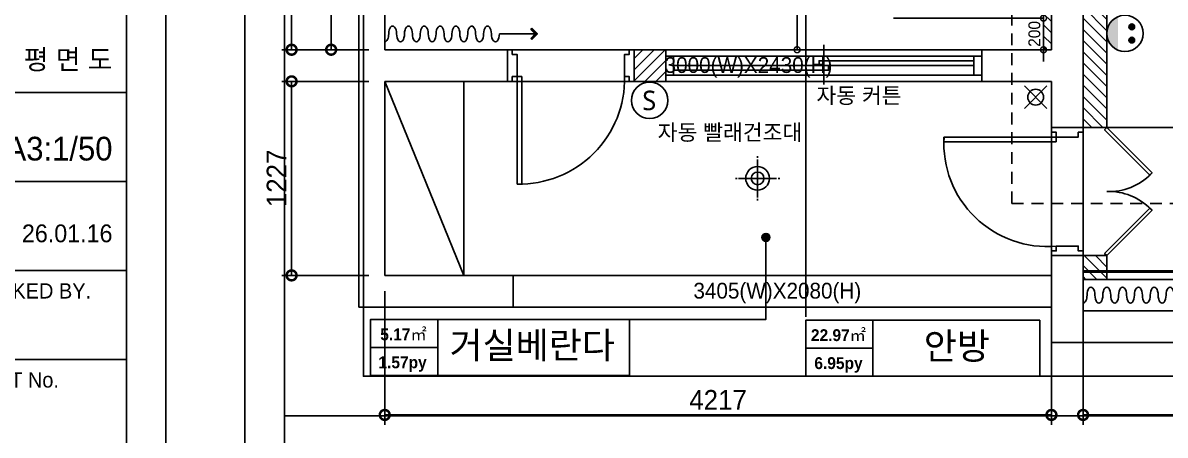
# Model space of a CAD drawing. Header units: inches. Extents: x -53835 to 52744, y -79586 to -50910.
# Drawn here: x 9804 to 17029, y -65882 to -63275 of the extents above; entities that cross this region are included whole.
import ezdxf
from ezdxf.enums import TextEntityAlignment as Align

# ---------------------------------------------------------------- set-up
doc = ezdxf.new("R2010")
doc.units = ezdxf.units.IN
doc.header["$LTSCALE"] = 50
doc.header["$MEASUREMENT"] = 0
doc.linetypes.add('HID', pattern=[2.5, 1.5, -1])
for name, color, linetype in [('0-ELC TEXT', 7, 'Continuous'), ('01. F-소품', 3, 'Continuous'), ('03-TEXT', 3, 'Continuous'), ('03-WAL NEW', 3, 'Continuous'), ('06-FUR', 6, 'Continuous'), ('06-LIGHT', 4, 'Continuous'), ('07-DIM WAL', 5, 'Continuous'), ('3.기호.계단선', 30, 'Continuous'), ('CEIL-DOOR', 6, 'Continuous'), ('FORM(YOURNAME)-1', 1, 'Continuous'), ('FORM(YOURNAME)-11', 1, 'Continuous'), ('HAT', 5, 'Continuous'), ('RC-LIGHT', 7, 'Continuous'), ('U-LANP', 6, 'Continuous'), ('도면층2', 2, 'Continuous'), ('도면층4', 4, 'Continuous'), ('도면층5', 5, 'Continuous'), ('설비', 140, 'Continuous')]:
    doc.layers.add(name, color=color, linetype=linetype)
doc.styles.add('YOURNAME', font='HY울릉도M.TTF')
doc.styles.add('넥슨고딕', font='NEXONLv1GothicBold.ttf')
doc.styles.add('스타일1', font='HY울릉도M.TTF')
doc.styles.add('코레일둥고', font='Korail_Round_Gothic_Medium.ttf')
doc.dimstyles.new('30', dxfattribs={"dimscale": 30, "dimtxt": 2.5, "dimasz": 2.5, "dimexe": 1.25, "dimexo": 2, "dimtad": 1, "dimdec": 0, "dimtxsty": '스타일1', "dimblk": 'DOTSMALL', "dimcen": 2.5, "dimclrd": 1, "dimclre": 1, "dimclrt": 2, "dimadec": 0, "dimazin": 0, "dimtfac": 1, "dimtix": 1, "dimtmove": 0, "dimatfit": 3, "dimldrblk": 'DOTSMALL', "dimfxl": 1.25, "dimarcsym": 0})
doc.dimstyles.new('50', dxfattribs={"dimscale": 50, "dimtxt": 2.5, "dimasz": 2.5, "dimexe": 1.25, "dimexo": 2, "dimtad": 1, "dimtxsty": '스타일1', "dimblk": 'DOTSMALL', "dimcen": 2.5, "dimclrd": 1, "dimclre": 1, "dimclrt": 2, "dimadec": 0, "dimazin": 0, "dimtfac": 1, "dimtix": 1, "dimtmove": 0, "dimatfit": 3, "dimldrblk": 'DOTSMALL', "dimfxl": 1.25, "dimarcsym": 0})
pattern_1 = [(315, (16938.26, -131353.64), (35.35534, 35.35534), [])]

# ---------------------------------------------------------------- blocks, each defined once
blk = doc.blocks.new('FORM-ELEVATION')
at = {"layer": 'Defpoints', "color": 158}
blk.add_line((62481, -20692), (-10309, -20692), dxfattribs=at)
for points in [[(-10309, -21692), (71691, -21692), (71691, 35708), (-10309, 35708)], [(-8309, 33708), (61071, 33708), (61071, -19692), (-8309, -19692)]]:
    blk.add_lwpolyline(points, close=True, dxfattribs=at)
at = {"layer": 'FORM(YOURNAME)-11', "color": 14}
for p, q in [((62481, -12514), (71691, -12514)), ((62481, -14766), (71691, -14766)), ((62481, -17019), (71691, -17019)), ((62481, -19271), (71691, -19271))]:
    blk.add_line(p, q, dxfattribs=at)
at = {"layer": 'FORM(YOURNAME)-11', "color": 250}
blk.add_lwpolyline([(-11309, -22692), (72691, -22692), (72691, 36708), (-11309, 36708)], close=True, dxfattribs=at)
at = {"layer": 'FORM(YOURNAME)-11', "color": 14, "style": 'YOURNAME'}
for s, height, p in [('CHECKED BY.', 386.14, (67376, -17534)), ('SHEET No.', 386.1, (67376, -19786))]:
    blk.add_text(s, height=height, dxfattribs=at).set_placement(p, align=Align.MIDDLE_LEFT)
at = {"layer": 'FORM(YOURNAME)-11', "color": 3, "style": 'YOURNAME'}
for tag, height, p in [('1', 450, (71041, -1219)), ('2', 450, (71041, -1863)), ('3', 450, (71041, -3150)), ('4', 450, (71041, -5081)), ('5', 515, (71041, -7398)), ('6', 515, (71041, -9650)), ('7', 515, (71041, -11903)), ('8', 515, (71041, -14155)), ('9', 515, (71041, -16408)), ('10', 515, (66791, -18596)), ('11', 515, (71041, -18660)), ('12', 515, (66791, -20848)), ('13', 515, (71041, -20848))]:
    blk.add_attdef(tag, text='', height=height, dxfattribs=at).set_placement(p, align=Align.MIDDLE_RIGHT)
blk = doc.blocks.new('_DOTSMALL')
at = {"color": 0, "linetype": 'ByBlock', "const_width": 0.5}
blk.add_lwpolyline([(-0.0625, 0, 1), (0.0625, 0, 1)], format="xyb", close=True, dxfattribs=at)
blk = doc.blocks.new('*D296')
at = {"layer": '07-DIM WAL', "color": 1, "lineweight": -2, "transparency": 16777216}
for p, q in [((16509.6, -65197), (16509.6, -65817)), ((21928.6, -65197), (21928.6, -65817)), ((21928.6, -65754.5), (16509.6, -65754.5))]:
    blk.add_line(p, q, dxfattribs=at)
at = {"layer": 'Defpoints', "color": 0, "transparency": 16777216}
for p in [(16509.6, -65097), (21928.6, -65097), (16509.6, -65754.5)]:
    blk.add_point(p, dxfattribs=at)
at = {"layer": '07-DIM WAL', "color": 1, "lineweight": -2, "transparency": 16777216, "xscale": 125, "yscale": 125, "zscale": 125, "rotation": 180}
blk.add_blockref('_DOTSMALL', (16509.6, -65754.5), dxfattribs=at)
at = {"layer": '07-DIM WAL', "color": 1, "lineweight": -2, "transparency": 16777216, "xscale": 125, "yscale": 125, "zscale": 125}
blk.add_blockref('_DOTSMALL', (21928.6, -65754.5), dxfattribs=at)
at = {"layer": '07-DIM WAL', "color": 2, "transparency": 16777216, "insert": (19219.1, -65658.3), "char_height": 125, "attachment_point": 5, "style": '스타일1'}
blk.add_mtext('5419', dxfattribs=at)
blk = doc.blocks.new('*D297')
at = {"layer": '07-DIM WAL', "color": 1, "lineweight": -2, "transparency": 16777216}
for p, q in [((12092.6, -64972), (12092.6, -65817)), ((16309.6, -64972), (16309.6, -65817)), ((16309.6, -65754.5), (12092.6, -65754.5))]:
    blk.add_line(p, q, dxfattribs=at)
at = {"layer": 'Defpoints', "color": 0, "transparency": 16777216}
for p in [(12092.6, -64872), (16309.6, -64872), (12092.6, -65754.5)]:
    blk.add_point(p, dxfattribs=at)
at = {"layer": '07-DIM WAL', "color": 1, "lineweight": -2, "transparency": 16777216, "xscale": 125, "yscale": 125, "zscale": 125, "rotation": 180}
blk.add_blockref('_DOTSMALL', (12092.6, -65754.5), dxfattribs=at)
at = {"layer": '07-DIM WAL', "color": 1, "lineweight": -2, "transparency": 16777216, "xscale": 125, "yscale": 125, "zscale": 125}
blk.add_blockref('_DOTSMALL', (16309.6, -65754.5), dxfattribs=at)
at = {"layer": '07-DIM WAL', "color": 2, "transparency": 16777216, "insert": (14201.1, -65659.3), "char_height": 125, "attachment_point": 5, "style": '스타일1'}
blk.add_mtext('4217', dxfattribs=at)
blk = doc.blocks.new('*D298')
at = {"layer": '07-DIM WAL', "color": 1, "lineweight": -2, "transparency": 16777216}
for p, q in [((11992.6, -63645), (11441.1, -63645)), ((11503.6, -64872), (11503.6, -63645)), ((11992.6, -64872), (11441.1, -64872))]:
    blk.add_line(p, q, dxfattribs=at)
at = {"layer": 'Defpoints', "color": 0, "transparency": 16777216}
for p in [(11503.6, -63645), (12092.6, -63645), (12092.6, -64872)]:
    blk.add_point(p, dxfattribs=at)
at = {"layer": '07-DIM WAL', "color": 1, "lineweight": -2, "transparency": 16777216, "xscale": 125, "yscale": 125, "zscale": 125}
for p, rotation in [((11503.6, -63645), 90), ((11503.6, -64872), 270)]:
    blk.add_blockref('_DOTSMALL', p, dxfattribs=dict(at, rotation=rotation))
at = {"layer": '07-DIM WAL', "color": 2, "transparency": 16777216, "insert": (11408.5, -64258.5), "char_height": 125, "attachment_point": 5, "rotation": 90, "style": '스타일1'}
blk.add_mtext('1227', dxfattribs=at)
blk = doc.blocks.new('*D299')
at = {"layer": '07-DIM WAL', "color": 1, "lineweight": -2, "transparency": 16777216}
for p, q in [((11992.6, -56772), (11441.1, -56772)), ((11503.6, -63445), (11503.6, -56772)), ((11992.6, -63445), (11441.1, -63445))]:
    blk.add_line(p, q, dxfattribs=at)
at = {"layer": 'Defpoints', "color": 0, "transparency": 16777216}
for p in [(11503.6, -56772), (12092.6, -56772), (12092.6, -63445)]:
    blk.add_point(p, dxfattribs=at)
at = {"layer": '07-DIM WAL', "color": 1, "lineweight": -2, "transparency": 16777216, "xscale": 125, "yscale": 125, "zscale": 125}
for p, rotation in [((11503.6, -56772), 90), ((11503.6, -63445), 270)]:
    blk.add_blockref('_DOTSMALL', p, dxfattribs=dict(at, rotation=rotation))
at = {"layer": '07-DIM WAL', "color": 2, "transparency": 16777216, "insert": (11407.3, -60108.5), "char_height": 125, "attachment_point": 5, "rotation": 90, "style": '스타일1'}
blk.add_mtext('6673', dxfattribs=at)
blk = doc.blocks.new('*D300')
at = {"layer": '07-DIM WAL', "color": 1, "lineweight": -2, "transparency": 16777216}
for p, q in [((11992.6, -59532), (11691.1, -59532)), ((11753.6, -63445), (11753.6, -59532)), ((11992.6, -63445), (11691.1, -63445))]:
    blk.add_line(p, q, dxfattribs=at)
at = {"layer": 'Defpoints', "color": 0, "transparency": 16777216}
for p in [(11753.6, -59532), (12092.6, -59532), (12092.6, -63445)]:
    blk.add_point(p, dxfattribs=at)
at = {"layer": '07-DIM WAL', "color": 1, "lineweight": -2, "transparency": 16777216, "xscale": 125, "yscale": 125, "zscale": 125}
for p, rotation in [((11753.6, -59532), 90), ((11753.6, -63445), 270)]:
    blk.add_blockref('_DOTSMALL', p, dxfattribs=dict(at, rotation=rotation))
at = {"layer": '07-DIM WAL', "color": 2, "transparency": 16777216, "insert": (11657.3, -61488.5), "char_height": 125, "attachment_point": 5, "rotation": 90, "style": '스타일1'}
blk.add_mtext('3913', dxfattribs=at)
blk = doc.blocks.new('vudauseh')
for p, q in [((-49483.3, -64902.5), (-49624.7, -65044)), ((-49483.3, -65044), (-49624.7, -64902.5))]:
    blk.add_line(p, q)
blk.add_circle((-49554, -64973.2), 50)
at = {"layer": '도면층2'}
for p, q in [((-53835, -66300.2), (-53835, -55341.2)), ((-53671, -64673.2), (-53671, -58000.2)), ((-49254, -65165.2), (-49254, -60605.2)), ((-49454, -64673.2), (-49454, -60760.2)), ((-52893.9, -64673.2), (-53671, -64673.2)), ((-52893.9, -64873.2), (-52893.9, -64673.2)), ((-49454, -64673.2), (-49894, -64673.2)), ((-49894, -64873.2), (-49894, -64673.2)), ((-53671, -66100.2), (-53671, -64873.2)), ((-52893.9, -64873.2), (-53671, -64873.2)), ((-49454, -64873.2), (-49894, -64873.2)), ((-49454, -65165.2), (-49454, -64873.2)), ((-49454, -65165.2), (-49254, -65165.2)), ((-49454, -65975.2), (-49254, -65975.2)), ((-49454, -65975.2), (-49454, -66100.2)), ((-49254, -66500.2), (-49254, -65975.2)), ((-49454, -66100.2), (-53671, -66100.2)), ((-49454, -66300.2), (-53835, -66300.2)), ((-49454, -66525.2), (-49454, -66300.2)), ((-49254, -66525.2), (-49454, -66525.2))]:
    blk.add_line(p, q, dxfattribs=at)
at = {"layer": '도면층4'}
for p, q in [((-49894, -64673.2), (-49894, -64873.2)), ((-49454, -65165.2), (-49254, -65165.2)), ((-49254, -65975.2), (-49454, -65975.2)), ((-49454, -65975.2), (-49254, -65975.2)), ((-43835, -66525.2), (-49254, -66525.2))]:
    blk.add_line(p, q, dxfattribs=at)
for points in [[(-49894, -64873.2), (-52893.9, -64873.2), (-52893.9, -64673.2), (-49894, -64673.2)], [(-49254, -66325.2), (-43835, -66325.2), (-43835, -66525.2), (-49254, -66525.2)]]:
    blk.add_lwpolyline(points, close=True, dxfattribs=at)
at = {"layer": '0-ELC TEXT', "style": '코레일둥고'}
blk.add_text('3000(W)X2430(H)', height=100, dxfattribs=at).set_placement((-51900.8, -64820))
blk = doc.blocks.new('cjswjdehds')
at = {"layer": '03-WAL NEW'}
h = blk.add_hatch(dxfattribs=at)
h.set_pattern_fill('_USER', color=256, scale=50, angle=315, pattern_type=0)
h.set_pattern_definition(pattern_1)
h.paths.add_polyline_path([(16259.6, -63445), (16309.6, -63445), (16309.6, -59532), (16259.6, -59532)])
h = blk.add_hatch(dxfattribs=at)
h.set_pattern_fill('_USER', color=256, scale=50, angle=315, pattern_type=0)
h.set_pattern_definition([(315, (21500, -7e-12), (35.35534, 35.35534), [])])
h.paths.add_polyline_path([(16659.6, -62257), (16509.6, -62257), (16509.6, -63937), (16659.6, -63937)])
h = blk.add_hatch(dxfattribs=at)
h.set_pattern_fill('_USER', color=256, scale=50, angle=45, style=0, pattern_type=0)
h.set_pattern_definition([(45, (51245.77, 1228.24), (-35.35534, 35.35534), [])])
h.paths.add_polyline_path([(13869.6, -63645), (13669.7, -63645), (13669.7, -63445), (13869.6, -63445)])
h = blk.add_hatch(dxfattribs=at)
h.set_pattern_fill('_USER', color=256, scale=50, angle=315, pattern_type=0)
h.set_pattern_definition(pattern_1)
h.paths.add_polyline_path([(16509.6, -64747), (16659.6, -64747), (16659.6, -64897), (16509.6, -64897)])
at = {"color": 8, "linetype": 'Continuous'}
for p, q in [((14869.6, -63665), (14869.6, -63415)), ((15819.6, -63485), (13919.6, -63485)), ((15819.6, -63545), (13919.6, -63545)), ((15819.6, -63605), (13919.6, -63605))]:
    blk.add_line(p, q, dxfattribs=at)
for points in [[(13919.6, -63485), (13919.6, -63605), (13869.6, -63605), (13869.6, -63485)], [(15869.6, -63485), (15869.6, -63605), (15819.6, -63605), (15819.6, -63485)]]:
    blk.add_lwpolyline(points, close=True, dxfattribs=at)
for points in [[(14899.6, -63545), (14899.6, -63575), (13919.6, -63575)], [(15819.6, -63515), (14839.6, -63515), (14839.6, -63545)]]:
    blk.add_lwpolyline(points, dxfattribs=at)
at = {"layer": '03-WAL NEW'}
for points in [[(16509.6, -63937), (16659.6, -63937), (16659.6, -59377), (16509.6, -59377)], [(16259.6, -63445), (16309.6, -63445), (16309.6, -59532), (16259.6, -59532)], [(13869.6, -63645), (13669.7, -63645), (13669.7, -63445), (13869.6, -63445)], [(16509.6, -64747), (16659.6, -64747), (16659.6, -64897), (16509.6, -64897)]]:
    blk.add_lwpolyline(points, close=True, dxfattribs=at)
at = {"layer": '06-FUR', "color": 8}
for q in [(12092.6, -64872), (12592.6, -64872)]:
    blk.add_line((12092.6, -63645), q, dxfattribs=at)
for points in [[(12092.6, -63645), (12592.6, -63645), (12592.6, -64872), (12092.6, -64872)], [(16659.6, -63937), (16946, -64223.4), (16931.9, -64237.5), (16645.5, -63951.1), (16659.6, -63937)], [(16659.6, -64747), (16946, -64460.6), (16931.9, -64446.5), (16645.5, -64732.9), (16659.6, -64747)]]:
    blk.add_lwpolyline(points, dxfattribs=at)
for centre, start, end in [((16674, -63972.6), 267.76691, 315.775), ((16674, -64711.4), 44.225, 92.23309)]:
    blk.add_arc(centre, 369.7, start, end, dxfattribs=at)
at = {"layer": '도면층4', "color": 8}
for p, q in [((13669.7, -63445), (12869.7, -63445)), ((12869.7, -63645), (13669.7, -63645)), ((12929.7, -63615), (12929.7, -64295)), ((12929.7, -63615), (12959.7, -63615)), ((12959.7, -63615), (12959.7, -64294.4)), ((16309.6, -63937), (16309.6, -64747)), ((16509.6, -64747), (16509.6, -63937)), ((16339.6, -63997), (15629.6, -63997)), ((15629.6, -63997), (15629.6, -64027)), ((16339.6, -63997), (16339.6, -64027)), ((16339.6, -64027), (15630.2, -64027))]:
    blk.add_line(p, q, dxfattribs=at)
for points in [[(12869.7, -63645), (12899.7, -63645), (12899.7, -63615), (12929.7, -63615), (12929.7, -63475), (12899.7, -63475), (12899.7, -63445), (12869.7, -63445), (12869.7, -63645)], [(13669.7, -63645), (13639.7, -63645), (13639.7, -63615), (13609.7, -63615), (13609.7, -63475), (13639.7, -63475), (13639.7, -63445), (13669.7, -63445), (13669.7, -63645)], [(16309.6, -63937), (16309.6, -63967), (16339.6, -63967), (16339.6, -63997), (16479.6, -63997), (16479.6, -63967), (16509.6, -63967), (16509.6, -63937), (16309.6, -63937)], [(16309.6, -64747), (16309.6, -64717), (16339.6, -64717), (16339.6, -64687), (16479.6, -64687), (16479.6, -64717), (16509.6, -64717), (16509.6, -64747), (16309.6, -64747)]]:
    blk.add_lwpolyline(points, dxfattribs=at)
blk.add_lwpolyline([(16309.6, -65072), (12904.6, -65072), (12904.6, -64872), (16309.6, -64872)], close=True, dxfattribs=at)
at = {"layer": '도면층5', "color": 8}
for centre, radius, start, end in [((12944.7, -63629.5), 665.2, 268.70781, 1.24534), ((16282.3, -64036.2), 653.3, 176.56075, 275.03131)]:
    blk.add_arc(centre, radius, start, end, dxfattribs=at)
blk.add_blockref('vudauseh', (65763.6, 1228.2))
blk = doc.blocks.new('FFSFDF')
at = {"layer": '01. F-소품'}
blk.add_hatch(color=8, dxfattribs=at).paths.add_polyline_path([(1567672.9, 1746751.1), (1567679.9, 1746744.1), (1567715.3, 1746779.4), (1567679.9, 1746814.8), (1567672.9, 1746807.7), (1567701.2, 1746779.4)])
at = {"layer": '01. F-소품', "color": 8}
for p, q in [((1567474.8, 1746779.4), (1567701.2, 1746779.4)), ((1567672.9, 1746807.7), (1567679.9, 1746814.8)), ((1567672.9, 1746751.1), (1567679.9, 1746744.1))]:
    blk.add_line(p, q, dxfattribs=at)
for points in [[(1567672.9, 1746807.7), (1567701.2, 1746779.4), (1567672.9, 1746751.1)], [(1567679.9, 1746814.8), (1567715.3, 1746779.4), (1567679.9, 1746744.1)]]:
    blk.add_lwpolyline(points, dxfattribs=at)
for centre, start_param, end_param in [((1566749.8, 1746779.4), 6.283185, 7.853982), ((1566799.8, 1746779.4), 1.570796, 4.712389), ((1566849.8, 1746779.4), 4.712389, 7.853982), ((1566899.8, 1746779.4), 1.570796, 4.712389), ((1566949.8, 1746779.4), 4.712389, 7.853982), ((1566999.8, 1746779.4), 1.570796, 4.712389), ((1567049.8, 1746779.4), 4.712389, 7.853982), ((1567099.8, 1746779.4), 1.570796, 4.712389), ((1567149.8, 1746779.4), 4.712389, 7.853982), ((1567199.8, 1746779.4), 1.570796, 4.712389), ((1567249.8, 1746779.4), 4.712389, 7.853982), ((1567299.8, 1746779.4), 1.570796, 4.712389), ((1567349.8, 1746779.4), 4.712389, 7.853982), ((1567399.8, 1746779.4), 1.570796, 4.712389), ((1567449.8, 1746779.4), 4.712389, 7.853982)]:
    blk.add_ellipse(centre, major_axis=(0, -50), ratio=0.5, start_param=start_param, end_param=end_param, dxfattribs=at)
blk = doc.blocks.new('*D377')
at = {"layer": '07-DIM WAL', "color": 1, "lineweight": -2, "transparency": 16777216}
for p, q in [((14641.1, -62838.5), (14663.6, -62838.5)), ((14701.1, -62838.5), (14701.1, -63445)), ((14641.1, -63445), (14663.6, -63445))]:
    blk.add_line(p, q, dxfattribs=at)
at = {"layer": 'Defpoints', "color": 0, "transparency": 16777216}
for p in [(14701.1, -62838.5), (14701.1, -63445), (14701.1, -63445)]:
    blk.add_point(p, dxfattribs=at)
at = {"layer": '07-DIM WAL', "color": 1, "lineweight": -2, "transparency": 16777216, "xscale": 75, "yscale": 75, "zscale": 75}
for p, rotation in [((14701.1, -62838.5), 90), ((14701.1, -63445), 270)]:
    blk.add_blockref('_DOTSMALL', p, dxfattribs=dict(at, rotation=rotation))
at = {"layer": '07-DIM WAL', "color": 2, "transparency": 16777216, "insert": (14643.3, -63141.8), "char_height": 75, "attachment_point": 5, "rotation": 90, "style": '스타일1'}
blk.add_mtext('606', dxfattribs=at)
blk = doc.blocks.new('*D378')
at = {"layer": '07-DIM WAL', "color": 1, "lineweight": -2, "transparency": 16777216}
for p, q in [((16259.6, -63245), (16259.6, -63170)), ((16199.6, -63245), (16222.1, -63245)), ((16259.6, -63245), (16259.6, -63445)), ((15929.6, -63445), (16297.1, -63445)), ((16259.6, -63445), (16259.6, -63520))]:
    blk.add_line(p, q, dxfattribs=at)
at = {"layer": 'Defpoints', "color": 0, "transparency": 16777216}
for p in [(16259.6, -63245), (15869.6, -63445), (16259.6, -63445)]:
    blk.add_point(p, dxfattribs=at)
at = {"layer": '07-DIM WAL', "color": 1, "lineweight": -2, "transparency": 16777216, "xscale": 75, "yscale": 75, "zscale": 75}
for p, rotation in [((16259.6, -63245), 270), ((16259.6, -63445), 90)]:
    blk.add_blockref('_DOTSMALL', p, dxfattribs=dict(at, rotation=rotation))
at = {"layer": '07-DIM WAL', "color": 2, "transparency": 16777216, "insert": (16201.9, -63345), "char_height": 75, "attachment_point": 5, "rotation": 90, "style": '스타일1'}
blk.add_mtext('200', dxfattribs=at)
blk = doc.blocks.new('매입등')
at = {"layer": 'HAT', "color": 1}
for p, q in [((0, 140), (0, 130)), ((0, 120), (0, -120)), ((-140, 0), (-130, 0)), ((120, 0), (-120, 0)), ((140, 0), (130, 0)), ((-140, 0), (-130, 0)), ((0, -140), (0, -130))]:
    blk.add_line(p, q, dxfattribs=at)
blk.add_circle((0, 0), 40, dxfattribs=at)
at = {"layer": 'U-LANP'}
blk.add_circle((0, 0), 75, dxfattribs=at)
blk = doc.blocks.new('A$C59950440')
at = {"layer": 'CEIL-DOOR'}
blk.add_blockref('매입등', (140, 140), dxfattribs=at)
blk = doc.blocks.new('ZHSTP')
at = {"layer": '설비'}
h = blk.add_hatch(color=10, dxfattribs=at)
edge = h.paths.add_edge_path()
edge.add_arc((19460.2, -67971.4), 18.3, 0, 360)
h = blk.add_hatch(color=10, dxfattribs=at)
edge = h.paths.add_edge_path()
edge.add_arc((19544.2, -67971.4), 18.3, 0, 360)
h = blk.add_hatch(color=10, dxfattribs=at)
edge = h.paths.add_edge_path()
edge.add_line((19608.9, -68057.4), (19395.5, -68057.4))
edge.add_ellipse((19502.2, -68014.4), major_axis=(81.3, 81.3), ratio=1, start_angle=156.95778, end_angle=293.04222)
at = {"layer": '설비', "color": 10}
for centre, radius in [((19502.2, -68014.4), 115), ((19460.2, -67971.4), 18.3), ((19544.2, -67971.4), 18.3)]:
    blk.add_circle(centre, radius, dxfattribs=at)
blk = doc.blocks.new('SW')
at = {"layer": '설비', "color": 140}
blk.add_circle((11533254, -14277699), 184, dxfattribs=at)
at = {"layer": '설비', "color": 140, "insert": (11533320, -14277601), "char_height": 197.14, "width": 314.33, "attachment_point": 3, "style": '코레일둥고'}
blk.add_mtext('{\\fMalgun Gothic|b0|i0|c129|p50;S}', dxfattribs=at)

msp = doc.modelspace()

# ---------------------------------------------------------------- hatches: boundary and pattern name
at = {"layer": '0-ELC TEXT'}
h = msp.add_hatch(color=256, dxfattribs=at)
h.dxf.hatch_style = 1
edge = h.paths.add_edge_path()
edge.add_arc((14503.666, -64632.043), 25, -90, 270, ccw=False)
h = msp.add_hatch(color=256, dxfattribs=at)
h.dxf.hatch_style = 1
edge = h.paths.add_edge_path()
edge.add_arc((14503.666, -64632.043), 25, -90, 270, ccw=False)

# ---------------------------------------------------------------- linework, layer by layer
for p, q in [((14755.336, -65134.029), (14755.336, -63117.362)), ((12428.323, -65504.502), (12428.323, -65150.743)), ((15180.028, -65509.502), (15180.028, -65155.743)), ((12428.323, -65327.623), (12003.631, -65327.623)), ((15180.028, -65332.623), (14755.336, -65332.623))]:
    msp.add_line(p, q, dxfattribs=at)
msp.add_lwpolyline([(13641.457, -65150.743), (14503.666, -65150.743), (14503.666, -64632.043)], dxfattribs=at)
for points in [[(13641.457, -65150.743), (12003.631, -65150.743), (12003.631, -65504.502), (13641.457, -65504.502)], [(16237.231, -65155.743), (14755.336, -65155.743), (14755.336, -65509.502), (16237.231, -65509.502)]]:
    msp.add_lwpolyline(points, close=True, dxfattribs=at)
msp.add_circle((14503.666, -64632.043), 25, dxfattribs=at)
msp.add_circle((14503.666, -64632.043), 25, dxfattribs=at)
at = {"layer": '06-LIGHT'}
for p, q in [((16509.631, -63937.002), (21928.631, -63937.002)), ((16509.631, -64897.002), (21928.631, -64897.002))]:
    msp.add_line(p, q, dxfattribs=at)
msp.add_lwpolyline([(15309.631, -63245.002), (16259.631, -63245.002), (16259.631, -63445.002)], dxfattribs=at)
at = {"layer": '06-LIGHT', "color": 10, "linetype": 'HID', "const_width": 20}
msp.add_lwpolyline([(16509.631, -64847.002), (21928.631, -64847.002)], dxfattribs=at)
at = {"layer": '3.기호.계단선', "linetype": 'HID'}
msp.add_lwpolyline([(18383.597, -64417.002), (16058.655, -64417.002), (16058.655, -62641.086), (15809.631, -62641.086), (15809.631, -62060.39)], dxfattribs=at)

# ---------------------------------------------------------------- block references
msp.add_blockref('cjswjdehds', (0, 0))
at = {"color": 0}
for p in [(-1554657.132, -1810124.431), (-1550240.132, -1811776.431)]:
    msp.add_blockref('FFSFDF', p, dxfattribs=at)
at = {"layer": '07-DIM WAL', "xscale": -1, "rotation": 270}
msp.add_blockref('ZHSTP', (84789.018, -82844.209), dxfattribs=at)
at = {"layer": 'FORM(YOURNAME)-1'}
ref = msp.add_blockref('FORM-ELEVATION', (-7464.457, -60586.552), dxfattribs=dict(at, xscale=0.2500000000000001, yscale=0.2500000000000001, zscale=0.2500000000000001))
ref.add_attrib('9', '26.01.16', dxfattribs={"layer": 'FORM(YOURNAME)-11', "color": 3, "height": 112.5, "style": 'YOURNAME'}).set_placement((10370.714, -64606.291), align=Align.MIDDLE_RIGHT)
ref.add_attrib('8', 'A1:1/25 A3:1/50', dxfattribs={"layer": 'FORM(YOURNAME)-11', "color": 3, "height": 150, "style": 'YOURNAME'}).set_placement((10370.714, -64070.542), align=Align.MIDDLE_RIGHT)
ref.add_attrib('7', '평 면 도', dxfattribs={"layer": 'FORM(YOURNAME)-11', "color": 3, "height": 125, "style": 'YOURNAME'}).set_placement((10370.714, -63506.725), align=Align.MIDDLE_RIGHT)
at = {"layer": 'FORM(YOURNAME)-1', "xscale": 0.2500000000000001, "yscale": 0.2500000000000001, "zscale": 0.2500000000000001}
msp.add_blockref('FORM-ELEVATION', (14035.543, -60586.552), dxfattribs=at)
at = {"layer": 'RC-LIGHT', "xscale": -1}
msp.add_blockref('A$C59950440', (14591.131, -64398.502), dxfattribs=at)
at = {"layer": '설비', "color": 140, "xscale": 0.625, "yscale": 0.625, "zscale": 0.625}
msp.add_blockref('SW', (-7194515.404, 8859796.787), dxfattribs=at)

# ---------------------------------------------------------------- texts
at = {"layer": '0-ELC TEXT', "style": '코레일둥고'}
for s, p in [('자동 커튼', (14823.56, -63784.355)), ('자동 빨래건조대', (13819.181, -64017.225)), ('3405(W)X2080(H)', (14045.098, -65018.772))]:
    msp.add_text(s, height=100, dxfattribs=at).set_placement(p)
at = {"layer": '03-TEXT'}
for s, height, style, p in [('5.17㎡', 75, '넥슨고딕', (12211.052, -65282.537)), ('거실베란다', 166.6667, '코레일둥고', (13025.656, -65397.043)), ('22.97㎡', 75, '넥슨고딕', (14962.264, -65287.537)), ('안방', 166.6667, '코레일둥고', (15711.188, -65402.043)), ('1.57py', 75, '넥슨고딕', (12205.324, -65459.417)), ('6.95py', 75, '넥슨고딕', (14962.753, -65464.417))]:
    msp.add_text(s, height=height, dxfattribs=dict(at, style=style)).set_placement(p, align=Align.CENTER)

# ---------------------------------------------------------------- dimensions: what is measured, and where the dimension line sits
at = {"layer": '07-DIM WAL'}
for base, p1, p2, angle, dimstyle, picture, middle in [((11503.631, -56772.002), (12092.631, -63445.002), (12092.631, -56772.002), 90, '50', '*D299', (11407.301, -60108.502)), ((11753.631, -59532.002), (12092.631, -63445.002), (12092.631, -59532.002), 90, '50', '*D300', (11657.301, -61488.502)), ((14701.130781249, -63445.002142811), (14701.130781249, -62838.502142815), (14701.130781249, -63445.002142811), 90, '30', '*D377', (14643.332845164, -63141.752142813)), ((16259.631, -63445.002), (16259.631, -63245.002), (15869.631, -63445.002), 90, '30', '*D378', (16201.883, -63345.002)), ((11503.631, -63645.002), (12092.631, -64872.002), (12092.631, -63645.002), 90, '50', '*D298', (11408.466, -64258.502)), ((12092.631, -65754.502), (16309.631, -64872.002), (12092.631, -64872.002), 180, '50', '*D297', (14201.131, -65659.337)), ((16509.631, -65754.502), (21928.631, -65097.002), (16509.631, -65097.002), 180, '50', '*D296', (19219.131, -65658.339))]:
    dim = msp.add_linear_dim(base=base, p1=p1, p2=p2, angle=angle, dimstyle=dimstyle, dxfattribs=at)
    dim.commit()
    dim.dimension.update_dxf_attribs({"geometry": picture, "text_midpoint": middle})

doc.saveas('drawing.dxf')
